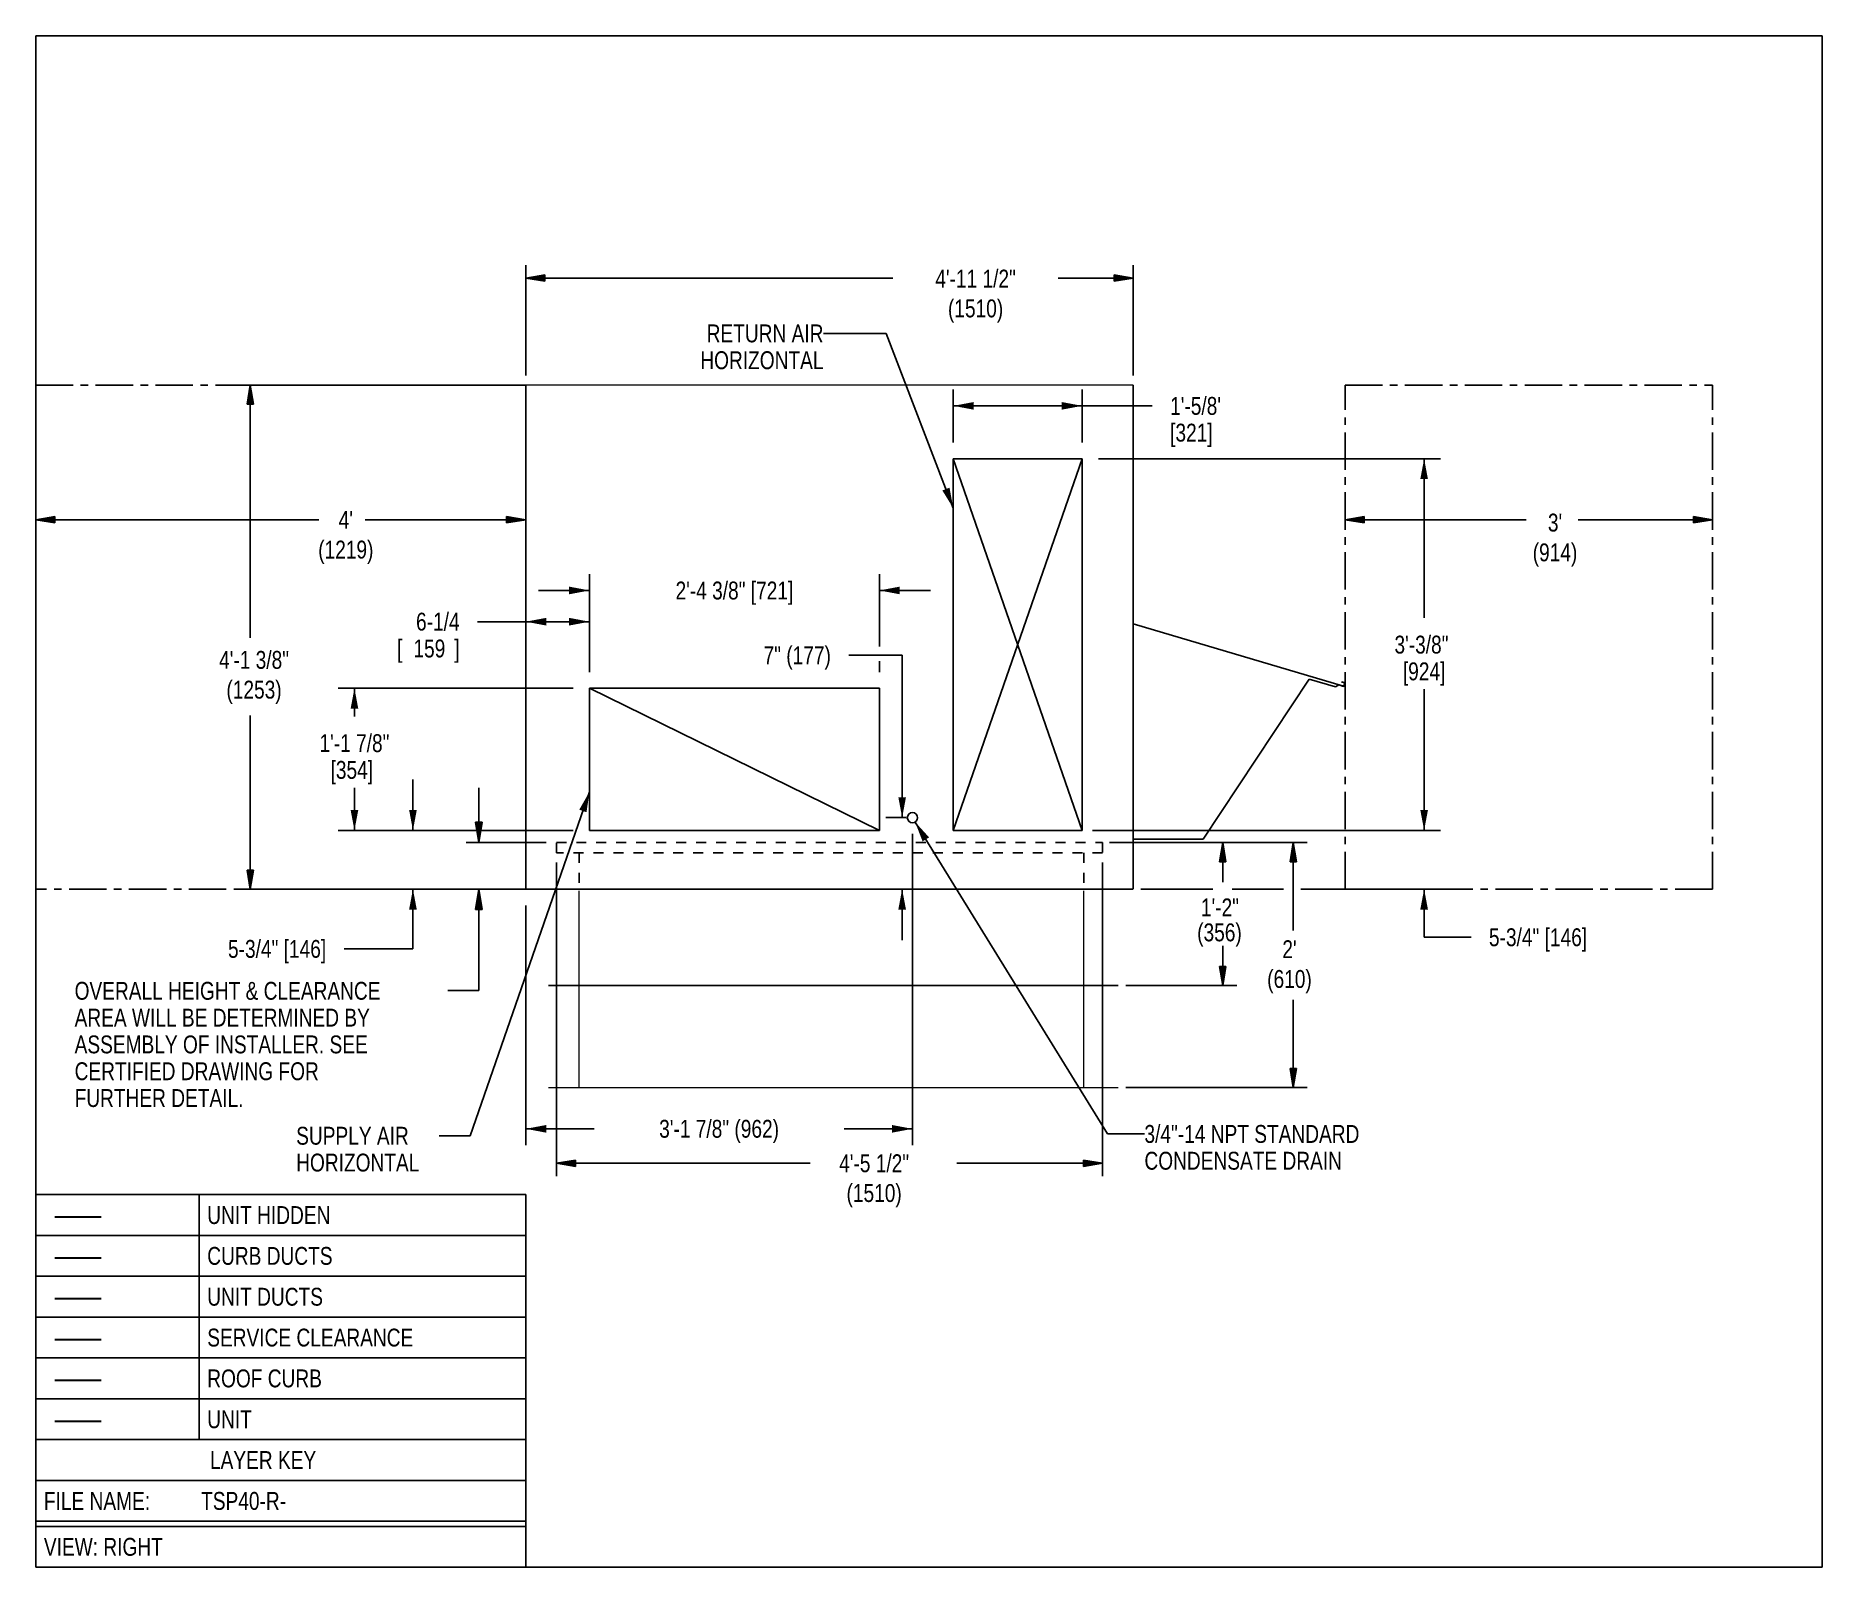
# Model space of a CAD drawing. Extents: x 0 to 175, y 0 to 150.
import ezdxf
from ezdxf.enums import TextEntityAlignment as Align

# ---------------------------------------------------------------- set-up
doc = ezdxf.new("R2010")
doc.units = 0
doc.header["$LTSCALE"] = 9.777778
doc.linetypes.add('CENTER', pattern=[0.6, 0.375, -0.075, 0.075, -0.075])
doc.linetypes.add('HIDDEN', pattern=[0.2, 0.1, -0.1])
doc.layers.get('0').update_dxf_attribs({"linetype": 'CONTINUOUS'})
for name, color, linetype in [('CURB-14', 6, 'CONTINUOUS'), ('CURB-14-DIM', 6, 'CONTINUOUS'), ('CURB-24', 6, 'CONTINUOUS'), ('CURB-24-DIM', 6, 'CONTINUOUS'), ('HOOD', 7, 'CONTINUOUS'), ('NOTES', 1, 'CONTINUOUS'), ('SERVCLEAR', 1, 'CONTINUOUS'), ('SERVCLRDIM', 1, 'CONTINUOUS'), ('UNIT-DIM', 7, 'CONTINUOUS'), ('UNIT-DUCTS', 2, 'CONTINUOUS'), ('UNIT-SOL', 7, 'CONTINUOUS'), ('UNITDUCTDIM', 2, 'CONTINUOUS')]:
    doc.layers.add(name, color=color, linetype=linetype)
doc.styles.get("Standard").update_dxf_attribs({"font": 'txt', "width": 0.8})
doc.styles.add('TEXTSTYLE_2', font='txt', dxfattribs={"width": 8})
doc.dimstyles.get("Standard").update_dxf_attribs({"dimtxt": 0.18, "dimasz": 0.18, "dimexe": 0.18, "dimexo": 0.0625, "dimgap": 0.09, "dimtad": 0, "dimtih": 1, "dimtoh": 1, "dimzin": 0, "dimcen": 0.09, "dimazin": 3, "dimtfac": 1, "dimtofl": 0, "dimtmove": 0, "dimatfit": 3})

# ---------------------------------------------------------------- blocks, each defined once
blk = doc.blocks.new('_FILLED')
at = {"color": 0, "linetype": 'ByBlock'}
blk.add_solid([(0, 0), (-1, 0.1875), (-1, -0.1875)], dxfattribs=at)
blk = doc.blocks.new('*D1')
at = {"layer": 'UNIT-DIM', "color": 7, "linetype": 'CONTINUOUS'}
for p, q in [((85.88, 71.83), (85.88, 42.07)), ((48, 64.83), (48, 42.07)), ((48, 42.94), (54.69, 42.94)), ((48, 42.07), (48, 41.35)), ((85.88, 42.94), (79.19, 42.94)), ((85.88, 42.07), (85.88, 41.35))]:
    blk.add_line(p, q, dxfattribs=at)
at = {"layer": 'UNIT-DIM', "color": 7, "linetype": 'CONTINUOUS', "xscale": 2, "yscale": 2, "zscale": 2, "rotation": 180}
blk.add_blockref('_FILLED', (48, 42.94), dxfattribs=at)
at = {"layer": 'UNIT-DIM', "color": 7, "linetype": 'CONTINUOUS', "xscale": 2, "yscale": 2, "zscale": 2}
blk.add_blockref('_FILLED', (85.88, 42.94), dxfattribs=at)
at = {"layer": 'UNIT-DIM', "color": 7, "linetype": 'CONTINUOUS', "width": 0.8}
blk.add_text('3\'-1 7/8" (962)', height=1.75, dxfattribs=at).set_placement((66.94, 42.07), align=Align.CENTER)
blk = doc.blocks.new('*D2')
at = {"layer": 'UNIT-DIM', "color": 7, "linetype": 'CONTINUOUS'}
for p, q in [((84.87, 89.33), (79.64, 89.33)), ((84.87, 73.42), (84.87, 89.33)), ((85.25, 73.42), (83.28, 73.42)), ((84.87, 66.42), (84.87, 61.42))]:
    blk.add_line(p, q, dxfattribs=at)
at = {"layer": 'UNIT-DIM', "color": 7, "linetype": 'CONTINUOUS', "xscale": 2, "yscale": 2, "zscale": 2}
for p, rotation in [((84.87, 73.42), 270), ((84.87, 66.42), 90)]:
    blk.add_blockref('_FILLED', p, dxfattribs=dict(at, rotation=rotation))
at = {"layer": 'UNIT-DIM', "color": 7, "linetype": 'CONTINUOUS', "width": 0.8}
blk.add_text('7" (177)', height=1.75, dxfattribs=at).set_placement((77.89, 88.45), align=Align.RIGHT)
blk = doc.blocks.new('*D3')
at = {"layer": 'UNITDUCTDIM', "color": 2, "linetype": 'CONTINUOUS'}
for p, q in [((89.88, 112.87), (89.88, 115.34)), ((102.5, 112.87), (102.5, 115.34)), ((89.88, 113.75), (96.19, 113.75)), ((89.88, 110.15), (89.88, 112.87)), ((102.5, 113.75), (96.19, 113.75)), ((96.19, 113.75), (109.37, 113.75)), ((102.5, 110.15), (102.5, 112.87))]:
    blk.add_line(p, q, dxfattribs=at)
at = {"layer": 'UNITDUCTDIM', "color": 2, "linetype": 'CONTINUOUS', "xscale": 2, "yscale": 2, "zscale": 2, "rotation": 180}
blk.add_blockref('_FILLED', (89.88, 113.75), dxfattribs=at)
at = {"layer": 'UNITDUCTDIM', "color": 2, "linetype": 'CONTINUOUS', "xscale": 2, "yscale": 2, "zscale": 2}
blk.add_blockref('_FILLED', (102.5, 113.75), dxfattribs=at)
at = {"layer": 'UNITDUCTDIM', "color": 2, "linetype": 'CONTINUOUS', "width": 0.8}
for s, p in [("1'-5/8'", (111.12, 112.87)), ('[321]', (111.12, 110.25))]:
    blk.add_text(s, height=1.75, dxfattribs=at).set_placement(p)
blk = doc.blocks.new('*D4')
at = {"layer": 'UNITDUCTDIM', "color": 2, "linetype": 'CONTINUOUS'}
for p, q in [((104.09, 108.57), (130.4, 108.57)), ((130.4, 108.57), (137.59, 108.57)), ((136, 108.57), (136, 92.99)), ((136, 72.17), (136, 85.99)), ((103.5, 72.17), (130.4, 72.17)), ((130.4, 72.17), (137.59, 72.17))]:
    blk.add_line(p, q, dxfattribs=at)
at = {"layer": 'UNITDUCTDIM', "color": 2, "linetype": 'CONTINUOUS', "xscale": 2, "yscale": 2, "zscale": 2}
for p, rotation in [((136, 108.57), 90), ((136, 72.17), 269.9999999742)]:
    blk.add_blockref('_FILLED', p, dxfattribs=dict(at, rotation=rotation))
at = {"layer": 'UNITDUCTDIM', "color": 2, "linetype": 'CONTINUOUS', "width": 0.8}
for s, p in [('3\'-3/8" ', (136, 89.49)), ('[924]', (136, 86.87))]:
    blk.add_text(s, height=1.75, dxfattribs=at).set_placement(p, align=Align.CENTER)
blk = doc.blocks.new('*D5')
at = {"layer": 'UNITDUCTDIM', "color": 2, "linetype": 'CONTINUOUS'}
for p, q in [((54.25, 94.79), (54.25, 97.26)), ((82.64, 94.79), (82.64, 97.26)), ((54.25, 95.67), (49.25, 95.67)), ((54.25, 87.68), (54.25, 94.79)), ((82.64, 95.67), (87.64, 95.67)), ((82.64, 90.19), (82.64, 94.79)), ((82.64, 87.68), (82.64, 88.74))]:
    blk.add_line(p, q, dxfattribs=at)
at = {"layer": 'UNITDUCTDIM', "color": 2, "linetype": 'CONTINUOUS', "xscale": 2, "yscale": 2, "zscale": 2}
for p, rotation in [((54.25, 95.67), 359.9999999998999), ((82.64, 95.67), 179.9999999999)]:
    blk.add_blockref('_FILLED', p, dxfattribs=dict(at, rotation=rotation))
at = {"layer": 'UNITDUCTDIM', "color": 2, "linetype": 'CONTINUOUS', "width": 0.8}
blk.add_text('2\'-4 3/8" [721]', height=1.75, dxfattribs=at).set_placement((68.44, 94.79), align=Align.CENTER)
blk = doc.blocks.new('*D6')
at = {"layer": 'UNITDUCTDIM', "color": 2, "linetype": 'CONTINUOUS'}
for p, q in [((136, 72.17), (136, 77.17)), ((104.09, 72.17), (137.59, 72.17)), ((108.25, 66.42), (115.29, 66.42)), ((117.19, 66.42), (122.21, 66.42)), ((123.92, 66.42), (137.59, 66.42)), ((136, 66.42), (136, 61.71)), ((136, 61.71), (140.6, 61.71))]:
    blk.add_line(p, q, dxfattribs=at)
at = {"layer": 'UNITDUCTDIM', "color": 2, "linetype": 'CONTINUOUS', "xscale": 2, "yscale": 2, "zscale": 2}
for p, rotation in [((136, 72.17), 270), ((136, 66.42), 90)]:
    blk.add_blockref('_FILLED', p, dxfattribs=dict(at, rotation=rotation))
at = {"layer": 'UNITDUCTDIM', "color": 2, "linetype": 'CONTINUOUS', "width": 0.8}
blk.add_text('5-3/4" [146] ', height=1.75, dxfattribs=at).set_placement((142.35, 60.83))
blk = doc.blocks.new('*D7')
at = {"layer": 'UNITDUCTDIM', "color": 2, "linetype": 'CONTINUOUS'}
for p, q in [((52.66, 86.09), (29.63, 86.09)), ((31.22, 86.09), (31.22, 83.34)), ((31.22, 72.17), (31.22, 76.34)), ((52.66, 72.17), (29.63, 72.17))]:
    blk.add_line(p, q, dxfattribs=at)
at = {"layer": 'UNITDUCTDIM', "color": 2, "linetype": 'CONTINUOUS', "xscale": 2, "yscale": 2, "zscale": 2}
for p, rotation in [((31.22, 86.09), 89.9999999532), ((31.22, 72.17), 270)]:
    blk.add_blockref('_FILLED', p, dxfattribs=dict(at, rotation=rotation))
at = {"layer": 'UNITDUCTDIM', "color": 2, "linetype": 'CONTINUOUS', "width": 0.8}
for s, p in [('1\'-1 7/8"', (31.22, 79.84)), ('[354] ', (31.22, 77.22))]:
    blk.add_text(s, height=1.75, dxfattribs=at).set_placement(p, align=Align.CENTER)
blk = doc.blocks.new('*D8')
at = {"layer": 'UNITDUCTDIM', "color": 2, "linetype": 'CONTINUOUS'}
for p, q in [((36.95, 72.17), (36.95, 77.17)), ((52.66, 72.17), (35.36, 72.17)), ((46.94, 66.42), (35.36, 66.42)), ((36.95, 66.42), (36.95, 60.57)), ((36.95, 60.57), (30.2, 60.57))]:
    blk.add_line(p, q, dxfattribs=at)
at = {"layer": 'UNITDUCTDIM', "color": 2, "linetype": 'CONTINUOUS', "xscale": 2, "yscale": 2, "zscale": 2}
for p, rotation in [((36.95, 72.17), 270), ((36.95, 66.42), 90)]:
    blk.add_blockref('_FILLED', p, dxfattribs=dict(at, rotation=rotation))
at = {"layer": 'UNITDUCTDIM', "color": 2, "linetype": 'CONTINUOUS', "width": 0.8}
blk.add_text('5-3/4" [146]', height=1.75, dxfattribs=at).set_placement((28.45, 59.69), align=Align.RIGHT)
blk = doc.blocks.new('*D9')
at = {"layer": 'UNITDUCTDIM', "color": 2, "linetype": 'CONTINUOUS'}
for p, q in [((54.25, 87.68), (54.25, 94.2)), ((51.13, 92.61), (43.27, 92.61)), ((48, 92.61), (51.13, 92.61)), ((54.25, 92.61), (51.13, 92.61))]:
    blk.add_line(p, q, dxfattribs=at)
at = {"layer": 'UNITDUCTDIM', "color": 2, "linetype": 'CONTINUOUS', "xscale": 2, "yscale": 2, "zscale": 2, "rotation": 180}
blk.add_blockref('_FILLED', (48, 92.61), dxfattribs=at)
at = {"layer": 'UNITDUCTDIM', "color": 2, "linetype": 'CONTINUOUS', "xscale": 2, "yscale": 2, "zscale": 2}
blk.add_blockref('_FILLED', (54.25, 92.61), dxfattribs=at)
at = {"layer": 'UNITDUCTDIM', "color": 2, "linetype": 'CONTINUOUS', "width": 0.8}
for s, p in [('6-1/4', (41.52, 91.74)), ('[', (35.92, 89.11)), ('159', (40.12, 89.11)), (']', (41.52, 89.11))]:
    blk.add_text(s, height=1.75, dxfattribs=at).set_placement(p, align=Align.RIGHT)

msp = doc.modelspace()

# ---------------------------------------------------------------- linework, layer by layer
at = {"color": 7, "linetype": 'CONTINUOUS'}
for p, q in [((0, 0), (0, 150)), ((0, 150), (175, 150)), ((175, 0), (175, 150)), ((0, 0), (175, 0))]:
    msp.add_line(p, q, dxfattribs=at)
at = {"layer": 'CURB-14', "color": 8, "linetype": 'HIDDEN'}
for p, q in [((51, 69.979), (51, 70.979)), ((51, 70.979), (104.5, 70.979)), ((104.5, 70.979), (104.5, 69.979)), ((104.5, 69.979), (51, 69.979)), ((53.219, 69.979), (53.219, 66.573)), ((102.656, 69.979), (102.656, 66.573))]:
    msp.add_line(p, q, dxfattribs=at)
at = {"layer": 'CURB-14', "color": 6, "linetype": 'CONTINUOUS', "const_width": 0.15}
for points in [[(53.219, 66.261), (53.219, 56.979)], [(102.656, 66.261), (102.656, 56.979)], [(50.219, 56.979), (106.031, 56.979)]]:
    msp.add_lwpolyline(points, dxfattribs=at)
at = {"layer": 'CURB-14-DIM', "color": 6, "linetype": 'CONTINUOUS'}
for p, q in [((105.17, 70.979), (117.657, 70.979)), ((116.272, 70.979), (115.96, 69.104)), ((116.272, 70.979), (116.272, 67.106)), ((116.585, 69.104), (116.272, 70.979)), ((51, 69.041), (51, 38.319)), ((104.5, 69.041), (104.5, 38.319)), ((115.96, 69.104), (116.585, 69.104)), ((116.272, 57.876), (116.272, 60.851)), ((115.96, 58.854), (116.585, 58.854)), ((116.272, 56.979), (115.96, 58.854)), ((116.585, 58.854), (116.272, 56.979)), ((106.783, 56.979), (117.657, 56.979)), ((51, 39.569), (52.875, 39.882)), ((52.875, 39.257), (51, 39.569)), ((51, 39.569), (75.866, 39.569)), ((52.875, 39.882), (52.875, 39.257)), ((104.5, 39.569), (90.231, 39.569)), ((104.5, 39.569), (102.625, 39.882)), ((102.625, 39.882), (102.625, 39.257)), ((102.625, 39.257), (104.5, 39.569))]:
    msp.add_line(p, q, dxfattribs=at)
for points in [[(116.585, 69.104), (115.96, 69.104), (116.272, 70.979)], [(116.585, 58.854), (116.272, 56.979), (115.96, 58.854)], [(52.875, 39.257), (51, 39.569), (52.875, 39.882)], [(102.625, 39.257), (102.625, 39.882), (104.5, 39.569)]]:
    msp.add_solid(points, dxfattribs=at)
at = {"layer": 'CURB-24', "color": 8, "linetype": 'HIDDEN'}
for p, q in [((51, 69.979), (51, 70.979)), ((51, 70.979), (104.5, 70.979)), ((104.5, 70.979), (104.5, 69.979)), ((104.5, 69.979), (51, 69.979)), ((53.219, 69.979), (53.219, 66.416)), ((102.656, 69.979), (102.656, 66.416))]:
    msp.add_line(p, q, dxfattribs=at)
at = {"layer": 'CURB-24', "color": 6, "linetype": 'CONTINUOUS', "const_width": 0.15}
for points in [[(53.219, 66.261), (53.219, 46.979)], [(102.656, 66.261), (102.656, 46.979)], [(50.219, 46.979), (106.031, 46.979)]]:
    msp.add_lwpolyline(points, dxfattribs=at)
at = {"layer": 'CURB-24-DIM', "color": 6, "linetype": 'CONTINUOUS'}
for p, q in [((105.17, 70.979), (124.559, 70.979)), ((123.186, 70.979), (122.873, 69.104)), ((123.498, 69.104), (123.186, 70.979)), ((123.186, 70.348), (123.186, 62.373)), ((51, 69.041), (51, 38.319)), ((104.5, 69.041), (104.5, 38.319)), ((122.873, 69.104), (123.498, 69.104)), ((123.186, 47.609), (123.186, 55.584)), ((122.873, 48.854), (123.498, 48.854)), ((123.186, 46.979), (122.873, 48.854)), ((123.498, 48.854), (123.186, 46.979)), ((106.783, 46.979), (124.559, 46.979)), ((51, 39.569), (52.875, 39.882)), ((52.875, 39.257), (51, 39.569)), ((52.875, 39.882), (52.875, 39.257)), ((53.25, 39.569), (75.866, 39.569)), ((102.625, 39.569), (90.231, 39.569)), ((104.5, 39.569), (102.625, 39.882)), ((102.625, 39.882), (102.625, 39.257)), ((102.625, 39.257), (104.5, 39.569))]:
    msp.add_line(p, q, dxfattribs=at)
for points in [[(123.498, 69.104), (122.873, 69.104), (123.186, 70.979)], [(123.498, 48.854), (123.186, 46.979), (122.873, 48.854)], [(52.875, 39.257), (51, 39.569), (52.875, 39.882)], [(102.625, 39.257), (102.625, 39.882), (104.5, 39.569)]]:
    msp.add_solid(points, dxfattribs=at)
at = {"layer": 'HOOD', "color": 7, "linetype": 'CONTINUOUS'}
for p, q in [((128.118, 86.302), (107.5, 92.416)), ((114.354, 71.302), (124.739, 86.987)), ((124.739, 86.987), (127.308, 86.225)), ((127.308, 86.225), (127.653, 86.412)), ((128.11, 86.276), (127.653, 86.412)), ((127.935, 86.72), (127.927, 86.694)), ((128.209, 86.611), (127.927, 86.694)), ((127.935, 86.72), (128.217, 86.636)), ((128.227, 86.578), (128.151, 86.319)), ((128.253, 86.57), (128.176, 86.312)), ((107.5, 71.302), (114.354, 71.302))]:
    msp.add_line(p, q, dxfattribs=at)
for centre, radius, start, end in [((128.125, 86.327), 0.0528, 253.48141, 343.48141), ((128.125, 86.327), 0.0264, 253.48141, 343.48141), ((128.202, 86.585), 0.0264, 343.48141, 73.48141), ((128.202, 86.585), 0.0528, 343.48141, 73.48141)]:
    msp.add_arc(centre, radius, start, end, dxfattribs=at)
at = {"layer": 'NOTES', "color": 1, "linetype": 'CONTINUOUS'}
for p, q in [((83.317, 120.845), (77.163, 120.845)), ((89.875, 103.73), (83.317, 120.845)), ((54.25, 75.963), (42.558, 42.262)), ((86.139, 72.992), (104.983, 42.44)), ((42.558, 42.262), (39.511, 42.262)), ((104.983, 42.44), (108.603, 42.44)), ((0, 0), (0, 36.494)), ((0, 36.494), (48, 36.494)), ((16, 12.498), (16, 36.494)), ((48, 0), (48, 36.494)), ((0, 32.495), (48, 32.495)), ((0, 28.496), (48, 28.496)), ((0, 24.496), (48, 24.496)), ((0, 20.497), (48, 20.497)), ((0, 16.497), (48, 16.497)), ((0, 12.498), (48, 12.498)), ((0, 8.499), (48, 8.499)), ((0, 4.499), (48, 4.499)), ((0, 3.999), (48, 3.999)), ((0, 0), (48, 0))]:
    msp.add_line(p, q, dxfattribs=at)
for points in [[(88.809, 105.463), (89.875, 103.73), (89.51, 105.732)], [(53.949, 73.951), (54.25, 75.963), (53.24, 74.197)], [(87.508, 71.486), (86.139, 72.992), (86.87, 71.093)]]:
    msp.add_solid(points, dxfattribs=at)
at = {"layer": 'SERVCLEAR', "color": 1, "linetype": 'CENTER'}
for p, q in [((0, 66.416), (0, 115.791)), ((0, 115.791), (48, 115.791)), ((48, 66.416), (48, 115.791)), ((128.253, 66.416), (128.253, 115.791)), ((128.253, 115.791), (164.253, 115.791)), ((164.253, 66.416), (164.253, 115.791)), ((48, 66.416), (0, 66.416)), ((164.253, 66.416), (128.253, 66.416))]:
    msp.add_line(p, q, dxfattribs=at)
at = {"layer": 'SERVCLRDIM', "color": 1, "linetype": 'CONTINUOUS'}
for p, q in [((0, 102.59), (1.875, 102.902)), ((1.875, 102.277), (0, 102.59)), ((0, 102.59), (27.729, 102.59)), ((1.875, 102.902), (1.875, 102.277)), ((48, 102.59), (32.271, 102.59)), ((46.125, 102.902), (46.125, 102.277)), ((48, 102.59), (46.125, 102.902)), ((46.125, 102.277), (48, 102.59)), ((128.253, 102.59), (130.128, 102.903)), ((128.253, 102.59), (146.002, 102.59)), ((130.128, 102.278), (128.253, 102.59)), ((130.128, 102.903), (130.128, 102.278)), ((164.253, 102.59), (151.078, 102.59)), ((164.253, 102.59), (162.378, 102.903)), ((162.378, 102.903), (162.378, 102.278)), ((162.378, 102.278), (164.253, 102.59)), ((43.4, 76.349), (43.4, 70.976)), ((43.4, 70.976), (43.067, 72.976)), ((43.067, 72.976), (43.733, 72.976)), ((43.733, 72.976), (43.4, 70.976)), ((49.989, 70.976), (42.159, 70.976)), ((43.4, 66.416), (43.067, 64.416)), ((43.4, 66.416), (43.4, 56.498)), ((43.733, 64.416), (43.4, 66.416)), ((43.067, 64.416), (43.733, 64.416)), ((43.4, 56.498), (40.356, 56.498))]:
    msp.add_line(p, q, dxfattribs=at)
for points in [[(1.875, 102.277), (0, 102.59), (1.875, 102.902)], [(46.125, 102.277), (46.125, 102.902), (48, 102.59)], [(130.128, 102.278), (128.253, 102.59), (130.128, 102.903)], [(162.378, 102.278), (162.378, 102.903), (164.253, 102.59)], [(43.733, 72.976), (43.4, 70.976), (43.067, 72.976)], [(43.733, 64.416), (43.067, 64.416), (43.4, 66.416)]]:
    msp.add_solid(points, dxfattribs=at)
at = {"layer": 'UNIT-DIM', "color": 7, "linetype": 'CONTINUOUS'}
for p, q in [((48, 116.729), (48, 127.518)), ((48, 126.272), (49.875, 126.585)), ((49.875, 125.96), (48, 126.272)), ((48, 126.272), (83.958, 126.272)), ((49.875, 126.585), (49.875, 125.96)), ((107.5, 126.272), (100.167, 126.272)), ((105.625, 126.585), (105.625, 125.96)), ((107.5, 126.272), (105.625, 126.585)), ((105.625, 125.96), (107.5, 126.272)), ((107.5, 116.729), (107.5, 127.518)), ((47.062, 115.791), (19.76, 115.791)), ((21.01, 115.791), (20.697, 113.916)), ((21.322, 113.916), (21.01, 115.791)), ((21.01, 115.714), (21.01, 91.02)), ((20.697, 113.916), (21.322, 113.916)), ((21.01, 66.793), (21.01, 83.424)), ((21.01, 66.416), (20.697, 68.291)), ((20.697, 68.291), (21.322, 68.291)), ((21.322, 68.291), (21.01, 66.416)), ((47.062, 66.416), (19.76, 66.416))]:
    msp.add_line(p, q, dxfattribs=at)
for points in [[(49.875, 125.96), (48, 126.272), (49.875, 126.585)], [(105.625, 125.96), (105.625, 126.585), (107.5, 126.272)], [(21.322, 113.916), (20.697, 113.916), (21.01, 115.791)], [(21.322, 68.291), (21.01, 66.416), (20.697, 68.291)]]:
    msp.add_solid(points, dxfattribs=at)
at = {"layer": 'UNIT-DUCTS', "color": 2, "linetype": 'CONTINUOUS'}
for p, q in [((89.875, 72.171), (89.875, 108.565)), ((89.875, 72.171), (102.504, 108.565)), ((89.875, 108.565), (102.504, 72.171)), ((89.875, 108.565), (102.504, 108.565)), ((102.504, 108.565), (102.504, 72.171)), ((54.25, 72.166), (54.25, 86.088)), ((54.25, 86.088), (82.638, 72.166)), ((54.25, 86.088), (82.638, 86.088)), ((82.638, 86.088), (82.638, 72.166)), ((82.638, 72.166), (54.25, 72.166)), ((102.504, 72.171), (89.875, 72.171))]:
    msp.add_line(p, q, dxfattribs=at)
at = {"layer": 'UNIT-SOL', "color": 7, "linetype": 'CONTINUOUS', "const_width": 0.15}
for points in [[(48, 115.791), (48, 66.416)], [(107.5, 115.791), (48, 115.791)], [(107.5, 66.416), (107.5, 115.791)], [(48, 66.416), (107.5, 66.416)]]:
    msp.add_lwpolyline(points, dxfattribs=at)
at = {"layer": 'UNIT-SOL', "color": 7, "linetype": 'CONTINUOUS'}
msp.add_circle((85.875, 73.416), 0.5, dxfattribs=at)

# ---------------------------------------------------------------- texts
at = {"layer": 'CURB-14-DIM', "color": 6, "linetype": 'CONTINUOUS', "width": 0.8}
for s, p in [('1\'-2"', (115.999, 63.751)), ('(356)', (115.954, 61.307)), ('4\'-5 1/2"', (82.126, 38.694)), ('(1510)', (82.126, 35.778))]:
    msp.add_text(s, height=1.75, dxfattribs=at).set_placement(p, align=Align.CENTER)
at = {"layer": 'CURB-24-DIM', "color": 6, "linetype": 'CONTINUOUS', "width": 0.8}
for s, p in [("2'", (122.811, 59.659)), ('(610)', (122.811, 56.743)), ('4\'-5 1/2"', (82.126, 38.694)), ('(1510)', (82.126, 35.778))]:
    msp.add_text(s, height=1.75, dxfattribs=at).set_placement(p, align=Align.CENTER)
at = {"layer": 'NOTES', "color": 1, "linetype": 'CONTINUOUS', "width": 0.8}
for s, p in [('RETURN AIR', (77.163, 119.97)), ('HORIZONTAL', (77.163, 117.345))]:
    msp.add_text(s, height=1.75, dxfattribs=at).set_placement(p, align=Align.RIGHT)
for s, p in [('SUPPLY AIR', (25.511, 41.387)), ('3/4"-14 NPT STANDARD ', (108.603, 41.565)), ('HORIZONTAL', (25.511, 38.762)), ('CONDENSATE DRAIN', (108.603, 38.94)), ('UNIT HIDDEN', (16.8, 33.62)), ('CURB DUCTS', (16.8, 29.621)), ('UNIT DUCTS', (16.8, 25.621)), ('SERVICE CLEARANCE', (16.8, 21.622)), ('ROOF CURB', (16.8, 17.622)), ('UNIT', (16.8, 13.623)), ('LAYER KEY', (17.067, 9.624)), ('FILE NAME: ', (0.8, 5.624)), ('TSP40-R-', (16.2, 5.624)), ('VIEW: RIGHT', (0.8, 1.125))]:
    msp.add_text(s, height=1.75, dxfattribs=at).set_placement(p)
at = {"layer": 'NOTES', "color": 9, "linetype": 'CONTINUOUS', "style": 'TEXTSTYLE_2', "width": 8}
msp.add_text('-', height=1.75, dxfattribs=at).set_placement((1.03, 33.62))
at = {"layer": 'NOTES', "color": 5, "linetype": 'CONTINUOUS', "style": 'TEXTSTYLE_2', "width": 8}
msp.add_text('-', height=1.75, dxfattribs=at).set_placement((1.03, 29.621))
at = {"layer": 'NOTES', "color": 2, "linetype": 'CONTINUOUS', "style": 'TEXTSTYLE_2', "width": 8}
msp.add_text('-', height=1.75, dxfattribs=at).set_placement((1.03, 25.621))
at = {"layer": 'NOTES', "color": 1, "linetype": 'CONTINUOUS', "style": 'TEXTSTYLE_2', "width": 8}
msp.add_text('-', height=1.75, dxfattribs=at).set_placement((1.03, 21.622))
at = {"layer": 'NOTES', "color": 6, "linetype": 'CONTINUOUS', "style": 'TEXTSTYLE_2', "width": 8}
msp.add_text('-', height=1.75, dxfattribs=at).set_placement((1.03, 17.622))
at = {"layer": 'NOTES', "color": 7, "linetype": 'CONTINUOUS', "style": 'TEXTSTYLE_2', "width": 8}
msp.add_text('-', height=1.75, dxfattribs=at).set_placement((1.03, 13.623))
at = {"layer": 'SERVCLRDIM', "color": 1, "linetype": 'CONTINUOUS', "width": 0.8}
for s, p in [("4'", (30.375, 101.715)), ("3'", (148.822, 101.442)), ('(1219)', (30.375, 98.798)), ('(914)', (148.822, 98.525))]:
    msp.add_text(s, height=1.75, dxfattribs=at).set_placement(p, align=Align.CENTER)
for s, p in [('OVERALL HEIGHT & CLEARANCE', (3.809, 55.582)), ('AREA WILL BE DETERMINED BY', (3.809, 52.957)), ('ASSEMBLY OF INSTALLER. SEE', (3.809, 50.332)), ('CERTIFIED DRAWING FOR', (3.809, 47.707)), ('FURTHER DETAIL.', (3.809, 45.082))]:
    msp.add_text(s, height=1.75, dxfattribs=at).set_placement(p)
at = {"layer": 'UNIT-DIM', "color": 7, "linetype": 'CONTINUOUS', "width": 0.8}
for s, p in [('4\'-11 1/2"', (92.062, 125.335)), ('(1510)', (92.062, 122.418)), ('4\'-1 3/8"', (21.385, 87.995)), ('(1253)', (21.385, 85.079))]:
    msp.add_text(s, height=1.75, dxfattribs=at).set_placement(p, align=Align.CENTER)

# ---------------------------------------------------------------- dimensions: what is measured, and where the dimension line sits
at = {"layer": 'UNIT-DIM', "color": 7, "linetype": 'CONTINUOUS'}
dim = msp.add_linear_dim(base=(84.871, 73.416), p1=(48, 66.416), p2=(81.696, 73.416), angle=90, dimstyle='Standard', dxfattribs=at)
dim.commit()
dim.dimension.update_dxf_attribs({"geometry": '*D2', "text_midpoint": (72.291, 89.329), "dimtype": 128})
dim = msp.add_linear_dim(base=(85.875, 42.941849966), p1=(48, 66.416273543), p2=(85.875, 73.416273543), dimstyle='Standard', dxfattribs=at)
dim.commit()
dim.dimension.update_dxf_attribs({"geometry": '*D1', "text_midpoint": (66.9375, 42.941849966), "dimtype": 128})
at = {"layer": 'UNITDUCTDIM', "color": 2, "linetype": 'CONTINUOUS'}
for base, p1, p2, picture, middle in [((102.504, 113.748), (89.875, 108.565), (102.504, 108.565), '*D3', (116.019, 112.435)), ((82.638, 95.669), (54.25, 86.088), (82.638, 86.088), '*D5', (68.444, 95.669)), ((54.25, 92.61), (48, 66.416), (54.25, 86.088), '*D9', (38.022, 91.298))]:
    dim = msp.add_linear_dim(base=base, p1=p1, p2=p2, dimstyle='Standard', dxfattribs=at)
    dim.commit()
    dim.dimension.update_dxf_attribs({"geometry": picture, "text_midpoint": middle, "dimtype": 128})
for base, p1, p2, angle, picture, middle in [((136.002, 72.171), (102.504, 108.565), (101.908, 72.171), 270, '*D4', (136.002, 89.056)), ((31.218, 86.088), (54.25, 72.166), (54.25, 86.088), 90, '*D7', (31.218, 79.406)), ((36.952, 72.166), (48.527, 66.416), (54.25, 72.166), 90, '*D8', (20.051, 60.569)), ((136.0021, 72.1711), (106.6616, 66.4163), (102.5039, 72.1711), 90, '*D6', (151.4521, 61.7085))]:
    dim = msp.add_linear_dim(base=base, p1=p1, p2=p2, angle=angle, dimstyle='Standard', dxfattribs=at)
    dim.commit()
    dim.dimension.update_dxf_attribs({"geometry": picture, "text_midpoint": middle, "dimtype": 128})

doc.saveas('drawing.dxf')
